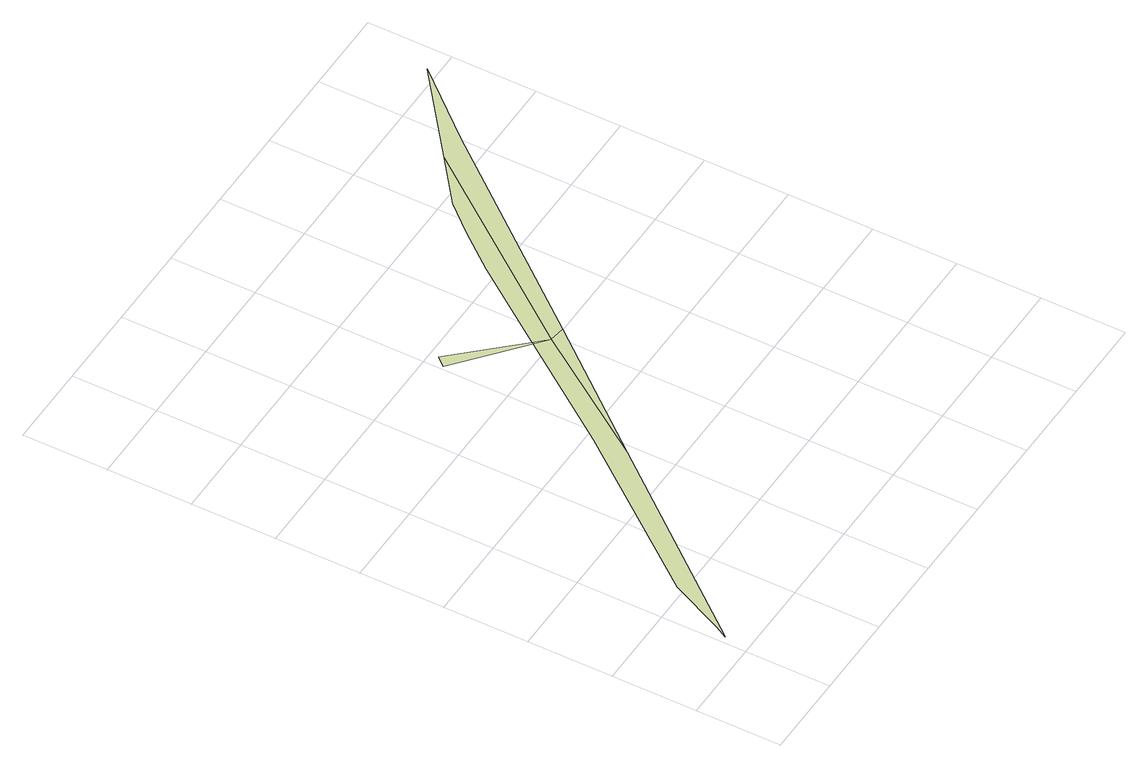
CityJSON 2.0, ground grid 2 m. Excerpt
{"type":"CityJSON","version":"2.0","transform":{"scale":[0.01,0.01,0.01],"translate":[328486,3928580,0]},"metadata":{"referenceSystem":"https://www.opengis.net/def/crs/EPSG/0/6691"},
"CityObjects":{
"landuse1":{"type":"LandUse","attributes":{"class":"203","LandUseDetailAttribute.orgLandUse":"10400","LandUseDetailAttribute.prefecture":"14","LandUseDetailAttribute.city":"14150","LandUseDetailAttribute.note":"都道府県","LandUseDetailAttribute.surveyYear":2015},"geometry":[{"type":"MultiSurface","lod":"1","boundaries":[[[0,1,2,3,4,5,6]]]}]},
"landuse2":{"type":"LandUse","attributes":{"class":"203","LandUseDetailAttribute.orgLandUse":"10400","LandUseDetailAttribute.prefecture":"14","LandUseDetailAttribute.city":"14150","LandUseDetailAttribute.note":"都道府県","LandUseDetailAttribute.surveyYear":2015},"geometry":[{"type":"MultiSurface","lod":"1","boundaries":[[[6,5,7]]]}]},
"landuse3":{"type":"LandUse","attributes":{"class":"204","LandUseDetailAttribute.orgLandUse":"10500","LandUseDetailAttribute.prefecture":"14","LandUseDetailAttribute.city":"14150","LandUseDetailAttribute.note":"都道府県","LandUseDetailAttribute.surveyYear":2015},"geometry":[{"type":"MultiSurface","lod":"1","boundaries":[[[8,9,0,10]]]}]},
"landuse4":{"type":"LandUse","attributes":{"class":"203","LandUseDetailAttribute.orgLandUse":"10400","LandUseDetailAttribute.prefecture":"14","LandUseDetailAttribute.city":"14150","LandUseDetailAttribute.note":"都道府県","LandUseDetailAttribute.surveyYear":2015},"geometry":[{"type":"MultiSurface","lod":"1","boundaries":[[[10,0,6]]]}]},
"landuse5":{"type":"LandUse","attributes":{"class":"203","LandUseDetailAttribute.orgLandUse":"10400","LandUseDetailAttribute.prefecture":"14","LandUseDetailAttribute.city":"14150","LandUseDetailAttribute.note":"都道府県","LandUseDetailAttribute.surveyYear":2015},"geometry":[{"type":"MultiSurface","lod":"1","boundaries":[[[11,12,13,14,10,6]]]}]},
"landuse6":{"type":"LandUse","attributes":{"class":"203","LandUseDetailAttribute.orgLandUse":"10400","LandUseDetailAttribute.prefecture":"14","LandUseDetailAttribute.city":"14150","LandUseDetailAttribute.note":"都道府県","LandUseDetailAttribute.surveyYear":2015},"geometry":[{"type":"MultiSurface","lod":"1","boundaries":[[[15,16,11,6,7]]]}]}
},
"vertices":[
[560,832,0],[380,583,0],[94,217,0],[34,88,0],[17,58,0],[383,505,0],[590,807,0],
[626,801,0],
[429,980,0],[409,958,0],[563,836,0],
[938,1265,0],[831,1182,0],[774,1116,0],[700,1026,0],
[1005,1264,0],[1145,1426,0]
]}
